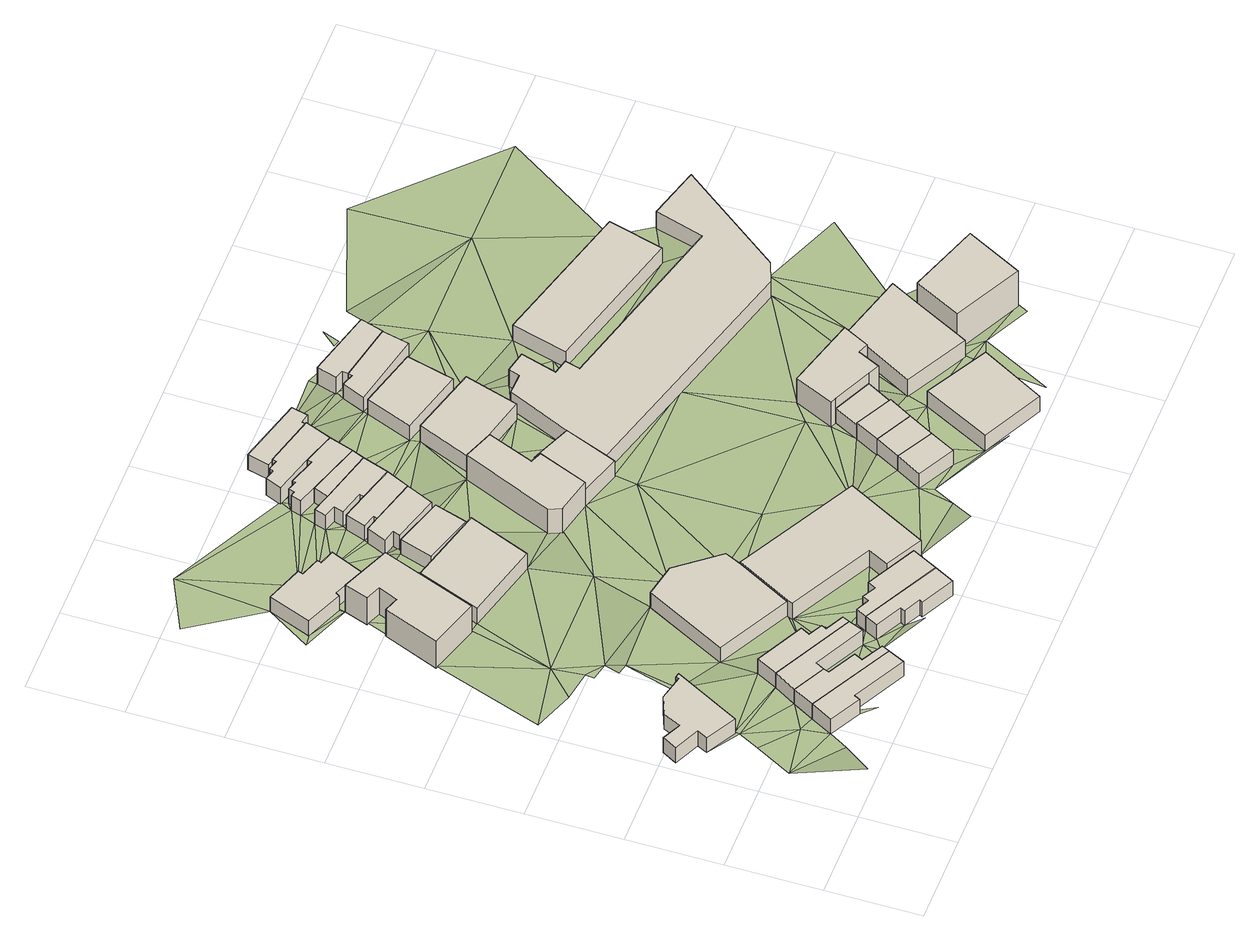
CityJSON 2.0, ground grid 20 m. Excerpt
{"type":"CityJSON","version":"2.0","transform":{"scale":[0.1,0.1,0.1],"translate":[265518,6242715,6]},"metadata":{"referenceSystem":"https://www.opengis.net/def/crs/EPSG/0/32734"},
"CityObjects":{
"building1":{"type":"Building","attributes":{"building":"yes","building:levels":1,"building_height":4.1,"roof_height":12.58,"ground_height":8.48,"plus_code":"4FRW3FC7+592"},"geometry":[{"type":"Solid","lod":"1","boundaries":[[[[0,1,2,3]],[[1,4,5,2]],[[4,6,7,5]],[[6,8,9,7]],[[8,10,11,9]],[[10,12,13,11]],[[12,14,15,13]],[[14,16,17,15]],[[16,18,19,17]],[[18,20,21,19]],[[20,0,3,21]],[[3,2,5,7,9,11,13,15,17,19,21]],[[20,18,16,14,12,10,8,6,4,1,0]]]]}]},
"building2":{"type":"Building","attributes":{"address":"13 Cecil Road Salt River Cape Town","building":"house","building:levels":1,"building_height":4.1,"roof_height":13.01,"ground_height":8.91,"plus_code":"4FRW3FC7+3C7"},"geometry":[{"type":"Solid","lod":"1","boundaries":[[[[22,23,24,25]],[[23,26,27,24]],[[26,28,29,27]],[[28,30,31,29]],[[30,32,33,31]],[[32,22,25,33]],[[25,24,27,29,31,33]],[[32,30,28,26,23,22]]]]}]},
"building3":{"type":"Building","attributes":{"address":"11 Cecil Road Salt River Cape Town","building":"house","building:levels":1,"building_height":4.1,"roof_height":13.01,"ground_height":8.91,"plus_code":"4FRW3FC7+3CG"},"geometry":[{"type":"Solid","lod":"1","boundaries":[[[[32,30,31,33]],[[30,34,35,31]],[[34,36,37,35]],[[36,38,39,37]],[[38,40,41,39]],[[40,42,43,41]],[[42,44,45,43]],[[44,32,33,45]],[[33,31,35,37,39,41,43,45]],[[44,42,40,38,36,34,30,32]]]]}]},
"building4":{"type":"Building","attributes":{"address":"9 Cecil Road Salt River Cape Town","building":"house","building:levels":1,"building_height":4.1,"roof_height":13.02,"ground_height":8.92,"plus_code":"4FRW3FC7+3CX"},"geometry":[{"type":"Solid","lod":"1","boundaries":[[[[44,42,43,45]],[[42,46,47,43]],[[46,48,49,47]],[[48,50,51,49]],[[50,52,53,51]],[[52,44,45,53]],[[45,43,47,49,51,53]],[[52,50,48,46,42,44]]]]}]},
"building5":{"type":"Building","attributes":{"address":"7 Cecil Road Salt River Cape Town","building":"house","building:levels":1,"building_height":4.1,"roof_height":13.02,"ground_height":8.92,"plus_code":"4FRW3FC7+4F2"},"geometry":[{"type":"Solid","lod":"1","boundaries":[[[[52,50,51,53]],[[50,54,55,51]],[[54,56,57,55]],[[56,58,59,57]],[[58,60,61,59]],[[60,62,63,61]],[[62,64,65,63]],[[64,52,53,65]],[[53,51,55,57,59,61,63,65]],[[64,62,60,58,56,54,50,52]]]]}]},
"building6":{"type":"Building","attributes":{"address":"Albert Road Salt River Cape Town","building":"retail","building:levels":2,"building_height":6.9,"roof_height":14.26,"ground_height":7.36,"plus_code":"4FRW3FC7+999"},"geometry":[{"type":"Solid","lod":"1","boundaries":[[[[66,67,68,69]],[[67,70,71,68]],[[70,72,73,71]],[[72,74,75,73]],[[74,76,77,75]],[[76,78,79,77]],[[78,80,81,79]],[[80,66,69,81]],[[69,68,71,73,75,77,79,81]],[[80,78,76,74,72,70,67,66]]]]}]},
"building7":{"type":"Building","attributes":{"address":"Albert Road Salt River Cape Town","building":"retail","building:levels":1,"building_height":4.1,"roof_height":12.65,"ground_height":8.55,"plus_code":"4FRW3FC7+5FH"},"geometry":[{"type":"Solid","lod":"1","boundaries":[[[[82,83,84,85]],[[83,86,87,84]],[[86,88,89,87]],[[88,90,91,89]],[[90,92,93,91]],[[92,82,85,93]],[[85,84,87,89,91,93]],[[92,90,88,86,83,82]]]]}]},
"building8":{"type":"Building","attributes":{"address":"18 Fenton Road Salt River Cape Town","building":"house","building:levels":1,"building_height":4.1,"roof_height":13.02,"ground_height":8.92,"plus_code":"4FRW3FC7+3G4"},"geometry":[{"type":"Solid","lod":"1","boundaries":[[[[94,95,96,97]],[[95,98,99,96]],[[98,100,101,99]],[[100,102,103,101]],[[102,104,105,103]],[[104,106,107,105]],[[106,108,109,107]],[[108,94,97,109]],[[97,96,99,101,103,105,107,109]],[[108,106,104,102,100,98,95,94]]]]}]},
"building9":{"type":"Building","attributes":{"address":"43 Portland Road Salt River Cape Town","building":"house","building:levels":1,"building_height":4.1,"roof_height":10.92,"ground_height":6.82,"plus_code":"4FRW3FC7+CCR"},"geometry":[{"type":"Solid","lod":"1","boundaries":[[[[110,111,112,113]],[[111,114,115,112]],[[114,116,117,115]],[[116,118,119,117]],[[118,120,121,119]],[[120,122,123,121]],[[122,124,125,123]],[[124,126,127,125]],[[126,128,129,127]],[[128,110,113,129]],[[113,112,115,117,119,121,123,125,127,129]],[[128,126,124,122,120,118,116,114,111,110]]]]}]},
"building10":{"type":"Building","attributes":{"address":"16 Fenton Road Salt River Cape Town","building":"house","building:levels":1,"building_height":4.1,"roof_height":13.02,"ground_height":8.92,"plus_code":"4FRW3FC7+3G9"},"geometry":[{"type":"Solid","lod":"1","boundaries":[[[[95,130,131,96]],[[130,132,133,131]],[[132,134,135,133]],[[134,136,137,135]],[[136,138,139,137]],[[138,140,141,139]],[[140,98,99,141]],[[98,95,96,99]],[[96,131,133,135,137,139,141,99]],[[98,140,138,136,134,132,130,95]]]]}]},
"building11":{"type":"Building","attributes":{"address":"517 Albert Road Salt River Cape Town","building":"retail","building:levels":1,"building_height":4.1,"roof_height":11.67,"ground_height":7.57,"plus_code":"4FRW3FC7+8FV"},"geometry":[{"type":"Solid","lod":"1","boundaries":[[[[142,143,144,145]],[[143,146,147,144]],[[146,148,149,147]],[[148,142,145,149]],[[145,144,147,149]],[[148,146,143,142]]]]}]},
"building12":{"type":"Building","attributes":{"address":"Albert Road Salt River Cape Town","building":"retail","building:levels":1,"building_height":4.1,"roof_height":13.1,"ground_height":9,"plus_code":"4FRW3FC7+4H4"},"geometry":[{"type":"Solid","lod":"1","boundaries":[[[[150,151,152,153]],[[151,154,155,152]],[[154,156,157,155]],[[156,158,159,157]],[[158,160,161,159]],[[160,162,163,161]],[[162,150,153,163]],[[153,152,155,157,159,161,163]],[[162,160,158,156,154,151,150]]]]}]},
"building13":{"type":"Building","attributes":{"address":"London Road Salt River Cape Town","building":"house","building:levels":1,"building_height":4.1,"roof_height":11.67,"ground_height":7.57,"plus_code":"4FRW3FC7+9FQ"},"geometry":[{"type":"Solid","lod":"1","boundaries":[[[[164,165,166,167]],[[165,168,169,166]],[[168,170,171,169]],[[170,164,167,171]],[[167,166,169,171]],[[170,168,165,164]]]]}]},
"building14":{"type":"Building","attributes":{"address":"London Road Salt River Cape Town","building":"house","building:levels":1,"building_height":4.1,"roof_height":11.07,"ground_height":6.97,"plus_code":"4FRW3FC7+CG2"},"geometry":[{"type":"Solid","lod":"1","boundaries":[[[[172,173,174,175]],[[173,176,177,174]],[[176,178,179,177]],[[178,180,181,179]],[[180,182,183,181]],[[182,184,185,183]],[[184,172,175,185]],[[175,174,177,179,181,183,185]],[[184,182,180,178,176,173,172]]]]}]},
"building15":{"type":"Building","attributes":{"address":"London Road Salt River Cape Town","building":"house","building:levels":1,"building_height":4.1,"roof_height":11.07,"ground_height":6.97,"plus_code":"4FRW3FC7+CGF"},"geometry":[{"type":"Solid","lod":"1","boundaries":[[[[172,186,187,175]],[[186,188,189,187]],[[188,190,191,189]],[[190,192,193,191]],[[192,194,195,193]],[[194,173,174,195]],[[173,172,175,174]],[[175,187,189,191,193,195,174]],[[173,194,192,190,188,186,172]]]]}]},
"building16":{"type":"Building","attributes":{"address":"London Road Salt River Cape Town","building":"house","building:levels":1,"building_height":4.1,"roof_height":11.07,"ground_height":6.97,"plus_code":"4FRW3FC7+CGV"},"geometry":[{"type":"Solid","lod":"1","boundaries":[[[[186,196,197,187]],[[196,198,199,197]],[[198,200,201,199]],[[200,202,203,201]],[[202,204,205,203]],[[204,206,207,205]],[[206,208,209,207]],[[208,188,189,209]],[[188,186,187,189]],[[187,197,199,201,203,205,207,209,189]],[[188,208,206,204,202,200,198,196,186]]]]}]},
"building17":{"type":"Building","attributes":{"address":"O Blowitz Bros. Buildings 45 London Road Salt River Cape Town","building":"retail","building:levels":2,"building_height":6.9,"roof_height":14.45,"ground_height":7.55,"plus_code":"4FRW3FC7+9H3"},"geometry":[{"type":"Solid","lod":"1","boundaries":[[[[210,211,212,213]],[[211,214,215,212]],[[214,216,217,215]],[[216,218,219,217]],[[218,220,221,219]],[[220,222,223,221]],[[222,210,213,223]],[[213,212,215,217,219,221,223]],[[222,220,218,216,214,211,210]]]]}]},
"building18":{"type":"Building","attributes":{"address":"London Road Salt River Cape Town","building":"house","building:levels":1,"building_height":4.1,"roof_height":11.07,"ground_height":6.97,"plus_code":"4FRW3FC7+FG4"},"geometry":[{"type":"Solid","lod":"1","boundaries":[[[[196,224,225,197]],[[224,226,227,225]],[[226,198,199,227]],[[198,196,197,199]],[[197,225,227,199]],[[198,226,224,196]]]]}]},
"building19":{"type":"Building","attributes":{"address":"London Road Salt River Cape Town","building":"house","building:levels":1,"building_height":4.1,"roof_height":11.07,"ground_height":6.97,"plus_code":"4FRW3FC7+FGG"},"geometry":[{"type":"Solid","lod":"1","boundaries":[[[[224,228,229,225]],[[228,230,231,229]],[[230,232,233,231]],[[232,234,235,233]],[[234,236,237,235]],[[236,238,239,237]],[[238,240,241,239]],[[240,242,243,241]],[[242,244,245,243]],[[244,226,227,245]],[[226,224,225,227]],[[225,229,231,233,235,237,239,241,243,245,227]],[[226,244,242,240,238,236,234,232,230,228,224]]]]}]},
"building20":{"type":"Building","attributes":{"address":"London Road Salt River Cape Town","building":"house","building:levels":1,"building_height":4.1,"roof_height":11.07,"ground_height":6.97,"plus_code":"4FRW3FC7+FGQ"},"geometry":[{"type":"Solid","lod":"1","boundaries":[[[[246,247,248,229]],[[247,249,250,248]],[[249,251,252,250]],[[251,253,254,252]],[[253,255,256,254]],[[255,257,258,256]],[[257,259,260,258]],[[259,261,231,260]],[[261,246,229,231]],[[229,248,250,252,254,256,258,260,231]],[[261,259,257,255,253,251,249,247,246]]]]}]},
"building21":{"type":"Building","attributes":{"address":"523 Albert Road Salt River Cape Town","building":"retail","building:levels":1,"building_height":4.1,"roof_height":12.17,"ground_height":8.07,"plus_code":"4FRW3FC7+8H5"},"geometry":[{"type":"Solid","lod":"1","boundaries":[[[[210,262,263,264]],[[262,265,266,263]],[[265,267,268,266]],[[267,269,270,268]],[[269,211,271,270]],[[211,210,264,271]],[[264,263,266,268,270,271]],[[211,269,267,265,262,210]]]]}]},
"building22":{"type":"Building","attributes":{"address":"7 Fenton Road Salt River Cape Town","building":"house","building:levels":1,"building_height":4.1,"roof_height":13.18,"ground_height":9.08,"plus_code":"4FRW3FC7+3MP"},"geometry":[{"type":"Solid","lod":"1","boundaries":[[[[272,273,274,275]],[[273,276,277,274]],[[276,278,279,277]],[[278,272,275,279]],[[275,274,277,279]],[[278,276,273,272]]]]}]},
"building23":{"type":"Building","attributes":{"address":"London Road Salt River Cape Town","building":"house","building:levels":1,"building_height":4.1,"roof_height":10.6,"ground_height":6.5,"plus_code":"4FRW3FC7+GH2"},"geometry":[{"type":"Solid","lod":"1","boundaries":[[[[247,280,281,282]],[[280,283,284,281]],[[283,285,286,284]],[[285,287,288,286]],[[287,289,290,288]],[[289,249,291,290]],[[249,247,282,291]],[[282,281,284,286,288,290,291]],[[249,289,287,285,283,280,247]]]]}]},
"building24":{"type":"Building","attributes":{"address":"5 Fenton Road Salt River Cape Town","building":"house","building:levels":1,"building_height":4.1,"roof_height":13.18,"ground_height":9.08,"plus_code":"4FRW3FC7+3PR"},"geometry":[{"type":"Solid","lod":"1","boundaries":[[[[292,272,275,293]],[[272,278,279,275]],[[278,294,295,279]],[[294,292,293,295]],[[293,275,279,295]],[[294,278,272,292]]]]}]},
"building25":{"type":"Building","attributes":{"address":"37 London Road Salt River Cape Town","building":"house","building:levels":1,"building_height":4.1,"roof_height":11.65,"ground_height":7.55,"plus_code":"4FRW3FC7+9JV"},"geometry":[{"type":"Solid","lod":"1","boundaries":[[[[296,297,298,299]],[[297,300,301,298]],[[300,302,303,301]],[[302,296,299,303]],[[299,298,301,303]],[[302,300,297,296]]]]}]},
"building26":{"type":"Building","attributes":{"address":"3 Fenton Road Salt River Cape Town","building":"house","building:levels":1,"building_height":4.1,"roof_height":13.18,"ground_height":9.08,"plus_code":"4FRW3FC7+4P7"},"geometry":[{"type":"Solid","lod":"1","boundaries":[[[[304,305,293,306]],[[305,307,295,293]],[[307,308,309,295]],[[308,304,306,309]],[[306,293,295,309]],[[308,307,305,304]]]]}]},
"building27":{"type":"Building","attributes":{"address":"1 Fenton Road Salt River Cape Town","building":"house","building:levels":1,"building_height":4.1,"roof_height":12.65,"ground_height":8.55,"plus_code":"4FRW3FC7+4PP"},"geometry":[{"type":"Solid","lod":"1","boundaries":[[[[310,304,311,312]],[[304,308,313,311]],[[308,314,315,313]],[[314,310,312,315]],[[312,311,313,315]],[[314,308,304,310]]]]}]},
"building28":{"type":"Building","attributes":{"address":"31 London Road Salt River Cape Town","building":"house","building:levels":1,"building_height":4.1,"roof_height":11.16,"ground_height":7.06,"plus_code":"4FRW3FC7+CJP"},"geometry":[{"type":"Solid","lod":"1","boundaries":[[[[316,317,318,319]],[[317,320,321,318]],[[320,322,323,321]],[[322,316,319,323]],[[319,318,321,323]],[[322,320,317,316]]]]}]},
"building29":{"type":"Building","attributes":{"building":"commercial","building:levels":1,"building_height":4.1,"roof_height":13.4,"ground_height":9.3,"plus_code":"4FRW3FC7+3Q3"},"geometry":[{"type":"Solid","lod":"1","boundaries":[[[[324,325,326,327]],[[325,328,329,326]],[[328,330,331,329]],[[330,324,327,331]],[[327,326,329,331]],[[330,328,325,324]]]]}]},
"building30":{"type":"Building","attributes":{"address":"472A Albert Road Salt River Cape Town","building":"retail","building:levels":2,"building_height":6.9,"roof_height":15.45,"ground_height":8.55,"plus_code":"4FRW3FC7+5Q6"},"geometry":[{"type":"Solid","lod":"1","boundaries":[[[[310,314,332,333]],[[314,334,335,332]],[[334,336,337,335]],[[336,338,339,337]],[[338,340,341,339]],[[340,342,343,341]],[[342,344,345,343]],[[344,310,333,345]],[[333,332,335,337,339,341,343,345]],[[344,342,340,338,336,334,314,310]]]]}]},
"building31":{"type":"Building","attributes":{"address":"London Road Salt River Cape Town","building":"house","building:levels":1,"building_height":4.1,"roof_height":11.16,"ground_height":7.06,"plus_code":"4FRW3FC7+FM6"},"geometry":[{"type":"Solid","lod":"1","boundaries":[[[[346,347,348,349]],[[347,350,351,348]],[[350,352,353,351]],[[352,354,355,353]],[[354,356,357,355]],[[356,346,349,357]],[[349,348,351,353,355,357]],[[356,354,352,350,347,346]]]]}]},
"building32":{"type":"Building","attributes":{"address":"London Road Salt River Cape Town","building":"house","building:levels":1,"building_height":4.1,"roof_height":11.35,"ground_height":7.25,"plus_code":"4FRW3FC7+FMM"},"geometry":[{"type":"Solid","lod":"1","boundaries":[[[[358,359,360,361]],[[359,362,363,360]],[[362,364,365,363]],[[364,366,367,365]],[[366,368,369,367]],[[368,358,361,369]],[[361,360,363,365,367,369]],[[368,366,364,362,359,358]]]]}]},
"building33":{"type":"Building","attributes":{"address":"474 Albert Road Salt River Cape Town","building":"retail","building:levels":1,"building_height":4.1,"roof_height":13.4,"ground_height":9.3,"plus_code":"4FRW3FC7+4RC"},"geometry":[{"type":"Solid","lod":"1","boundaries":[[[[370,371,372,373]],[[371,374,375,372]],[[374,376,377,375]],[[376,378,379,377]],[[378,380,381,379]],[[380,370,373,381]],[[373,372,375,377,379,381]],[[380,378,376,374,371,370]]]]}]},
"building34":{"type":"Building","attributes":{"address":"545 Albert Road Salt River Cape Town","building":"retail","building:levels":1,"building_height":4.1,"roof_height":12.18,"ground_height":8.08,"plus_code":"4FRW3FC7+8P3"},"geometry":[{"type":"Solid","lod":"1","boundaries":[[[[265,382,383,266]],[[382,384,385,383]],[[384,386,387,385]],[[386,388,389,387]],[[388,390,391,389]],[[390,392,393,391]],[[392,394,395,393]],[[394,396,397,395]],[[396,398,399,397]],[[398,400,401,399]],[[400,402,403,401]],[[402,404,405,403]],[[404,267,268,405]],[[267,265,266,268]],[[266,383,385,387,389,391,393,395,397,399,401,403,405,268]],[[267,404,402,400,398,396,394,392,390,388,386,384,382,265]]]]}]},
"building35":{"type":"Building","attributes":{"address":"484 Goldsmith Road Salt River Cape Town","building":"apartments","building:levels":3,"building_height":9.7,"roof_height":19,"ground_height":9.3,"plus_code":"4FRW3FC7+4V3"},"geometry":[{"type":"Solid","lod":"1","boundaries":[[[[371,370,406,407]],[[370,408,409,406]],[[408,410,411,409]],[[410,371,407,411]],[[407,406,409,411]],[[410,408,370,371]]]]}]},
"building36":{"type":"Building","attributes":{"address":"Salt River","building":"industrial","building:levels":1,"building_height":4.1,"roof_height":12,"ground_height":7.9,"plus_code":"4FRW3FC7+8QW"},"geometry":[{"type":"Solid","lod":"1","boundaries":[[[[412,413,414,415]],[[413,416,417,414]],[[416,418,419,417]],[[418,412,415,419]],[[415,414,417,419]],[[418,416,413,412]]]]}]},
"terrain1":{"type":"TINRelief","geometry":[{"type":"CompositeSurface","lod":"1","boundaries":[[[420,421,422]],[[422,421,22]],[[422,423,424]],[[422,22,423]],[[425,426,16]],[[424,423,425]],[[22,32,423]],[[423,44,425]],[[52,426,425]],[[423,32,44]],[[44,52,425]],[[427,26,23]],[[428,429,430]],[[64,20,426]],[[64,426,52]],[[428,431,429]],[[432,0,20]],[[430,433,428]],[[40,38,42]],[[92,20,64]],[[433,434,435]],[[46,42,38]],[[20,92,432]],[[433,435,428]],[[432,435,436]],[[38,36,34]],[[38,48,46]],[[92,64,62]],[[431,428,437]],[[30,438,34]],[[34,48,38]],[[439,34,438]],[[432,440,435]],[[48,34,439]],[[92,440,432]],[[437,428,148]],[[62,60,58]],[[439,100,48]],[[441,428,435]],[[442,92,62]],[[126,443,128]],[[128,443,66]],[[54,58,56]],[[48,100,98]],[[104,100,439]],[[48,98,50]],[[444,445,446]],[[447,62,58]],[[54,447,58]],[[54,50,140]],[[50,98,140]],[[104,439,448]],[[444,449,445]],[[128,66,110]],[[100,104,102]],[[447,442,62]],[[148,428,450]],[[54,140,136]],[[437,148,146]],[[440,441,435]],[[447,54,136]],[[66,111,110]],[[451,452,126]],[[136,140,138]],[[450,428,441]],[[114,111,66]],[[447,136,132]],[[437,146,453]],[[132,136,134]],[[126,124,451]],[[453,114,66]],[[454,447,132]],[[455,441,440]],[[124,122,120]],[[453,146,165]],[[120,118,116]],[[453,178,114]],[[454,132,456]],[[457,456,132]],[[116,114,178]],[[453,165,164]],[[165,146,458]],[[200,124,120]],[[453,164,178]],[[124,242,451]],[[120,116,202]],[[459,460,457]],[[460,456,457]],[[441,461,450]],[[116,178,176]],[[178,164,462]],[[455,463,441]],[[116,176,192]],[[180,178,462]],[[464,150,465]],[[190,116,192]],[[168,165,458]],[[202,200,120]],[[244,124,200]],[[190,202,116]],[[458,450,466]],[[450,461,466]],[[170,462,164]],[[467,455,464]],[[242,124,244]],[[192,176,173]],[[463,461,441]],[[194,192,173]],[[451,242,468]],[[202,190,206]],[[170,168,458]],[[469,462,170]],[[202,206,204]],[[150,470,465]],[[190,188,206]],[[467,463,455]],[[244,200,198]],[[467,464,465]],[[206,188,208]],[[471,472,460]],[[466,218,458]],[[244,198,226]],[[170,458,218]],[[242,240,238]],[[468,242,238]],[[472,273,460]],[[460,273,470]],[[469,170,218]],[[238,234,468]],[[238,236,234]],[[172,469,218]],[[230,468,234]],[[253,257,255]],[[473,463,467]],[[234,232,230]],[[472,474,273]],[[289,253,251]],[[289,251,249]],[[470,273,272]],[[214,211,269]],[[302,186,172]],[[172,218,302]],[[470,475,465]],[[474,276,273]],[[269,216,214]],[[218,216,476]],[[465,475,467]],[[292,470,272]],[[196,186,320]],[[218,476,302]],[[477,216,269]],[[478,196,320]],[[325,276,474]],[[292,304,470]],[[302,320,186]],[[269,267,477]],[[479,325,474]],[[476,216,480]],[[344,470,304]],[[481,473,467]],[[482,478,317]],[[325,278,276]],[[483,473,481]],[[475,470,344]],[[477,480,216]],[[482,484,485]],[[478,320,317]],[[267,480,477]],[[485,484,486]],[[482,354,484]],[[481,467,475]],[[354,482,317]],[[278,325,324]],[[302,322,320]],[[404,480,267]],[[310,344,304]],[[294,278,324]],[[487,484,488]],[[484,354,352]],[[342,475,344]],[[484,352,488]],[[294,324,489]],[[300,322,302]],[[300,480,404]],[[364,487,488]],[[490,354,317]],[[342,481,475]],[[324,491,489]],[[492,487,364]],[[352,347,488]],[[350,347,352]],[[300,404,493]],[[494,493,404]],[[489,334,314]],[[489,491,334]],[[347,495,488]],[[300,493,496]],[[483,481,497]],[[354,490,498]],[[491,324,499]],[[500,334,491]],[[498,490,322]],[[501,502,418]],[[364,503,492]],[[501,504,505]],[[506,322,300]],[[496,505,504]],[[500,507,334]],[[508,509,324]],[[496,416,300]],[[504,501,418]],[[324,509,499]],[[500,491,376]],[[322,506,498]],[[364,510,503]],[[497,481,342]],[[504,416,496]],[[508,511,512]],[[504,418,416]],[[416,506,300]],[[376,513,500]],[[503,510,514]],[[508,512,509]],[[506,515,498]],[[342,513,497]],[[509,512,499]],[[516,517,518]],[[519,499,512]],[[510,520,514]],[[515,520,510]],[[513,376,521]],[[418,502,522]],[[506,520,515]],[[519,512,523]],[[497,513,521]],[[374,521,376]],[[523,512,524]],[[525,506,416]],[[506,525,520]],[[502,526,522]],[[521,374,527]],[[521,527,497]],[[520,525,528]],[[374,371,529]],[[416,530,525]],[[531,527,374]],[[525,532,528]],[[526,533,522]],[[522,533,530]],[[534,525,530]],[[525,534,532]]]}]}
},
"vertices":[
[173,426,25],[171,419,25],[171,419,66],[173,426,66],[117,432,25],[117,432,66],[75,415,25],[75,415,66],[58,378,25],[58,378,66],[18,397,25],[18,397,66],[0,366,25],[0,366,66],[55,341,25],[55,341,66],[44,319,25],[44,319,66],[108,284,25],[108,284,66],[183,423,25],[183,423,66],
[162,112,29],[229,77,29],[229,77,70],[162,112,70],[235,89,29],[235,89,70],[348,30,29],[348,30,70],[365,65,29],[365,65,70],[188,158,29],[188,158,70],
[373,81,29],[373,81,70],[327,106,29],[327,106,70],[336,124,29],[336,124,70],[277,155,29],[277,155,70],[281,167,29],[281,167,70],[213,202,29],[213,202,70],
[291,185,29],[291,185,70],[399,129,29],[399,129,70],[412,161,29],[412,161,70],[241,249,29],[241,249,70],
[419,176,29],[419,176,70],[380,196,29],[380,196,70],[385,207,29],[385,207,70],[356,222,29],[356,222,70],[366,241,29],[366,241,70],[264,293,29],[264,293,70],
[177,1089,8],[159,1039,8],[159,1039,83],[177,1089,83],[190,1026,8],[190,1026,83],[174,985,8],[174,985,83],[143,996,8],[143,996,83],[96,879,8],[96,879,83],[204,845,8],[204,845,83],[281,1045,8],[281,1045,83],
[425,290,25],[488,406,25],[488,406,66],[425,290,66],[504,440,25],[504,440,66],[434,528,25],[434,528,66],[362,542,25],[362,542,66],[271,371,25],[271,371,66],
[574,10,29],[596,51,29],[596,51,70],[574,10,70],[434,136,29],[434,136,70],[420,109,29],[420,109,70],[477,80,29],[477,80,70],[472,71,29],[472,71,70],[507,53,29],[507,53,70],[503,46,29],[503,46,70],
[176,1101,8],[181,1109,8],[181,1109,49],[176,1101,49],[248,1081,8],[248,1081,49],[278,1150,8],[278,1150,49],[246,1161,8],[246,1161,49],[249,1170,8],[249,1170,49],[207,1185,8],[207,1185,49],[211,1195,8],[211,1195,49],[131,1224,8],[131,1224,49],[96,1134,8],[96,1134,49],
[624,105,29],[624,105,70],[518,160,29],[518,160,70],[509,143,29],[509,143,70],[481,158,29],[481,158,70],[474,144,29],[474,144,70],[446,158,29],[446,158,70],
[388,798,14],[441,928,14],[441,928,57],[388,798,57],[275,973,14],[275,973,57],[224,841,14],[224,841,57],
[488,406,26],[425,290,26],[425,290,71],[488,406,71],[419,278,26],[419,278,71],[596,185,26],[596,185,71],[573,142,26],[573,142,71],[652,100,26],[652,100,71],[743,270,26],[743,270,71],
[344,1036,16],[322,967,16],[322,967,57],[344,1036,57],[428,934,16],[428,934,57],[450,1003,16],[450,1003,57],
[484,1070,10],[386,1098,10],[386,1098,51],[484,1070,51],[356,1106,10],[356,1106,51],[338,1065,10],[338,1065,51],[364,1058,10],[364,1058,51],[358,1043,10],[358,1043,51],[459,1014,10],[459,1014,51],
[506,1118,10],[506,1118,51],[431,1140,10],[431,1140,51],[375,1156,10],[375,1156,51],[360,1114,10],[360,1114,51],[389,1106,10],[389,1106,51],
[525,1173,10],[525,1173,51],[409,1205,10],[409,1205,51],[369,1217,10],[369,1217,51],[362,1192,10],[362,1192,51],[387,1184,10],[387,1184,51],[381,1164,10],[381,1164,51],[434,1149,10],[434,1149,51],
[574,746,15],[616,850,15],[616,850,84],[574,746,84],[592,860,15],[592,860,84],[631,957,15],[631,957,84],[567,981,15],[567,981,84],[485,790,15],[485,790,84],[496,764,15],[496,764,84],
[536,1199,10],[536,1199,51],[421,1236,10],[421,1236,51],
[553,1250,10],[553,1250,51],[485,1272,10],[485,1272,51],[482,1262,10],[482,1262,51],[425,1281,10],[425,1281,51],[423,1274,10],[423,1274,51],[403,1281,10],[403,1281,51],[399,1268,10],[399,1268,51],[388,1271,10],[388,1271,51],[381,1249,10],[381,1249,51],
[553,1250,5],[575,1305,5],[575,1305,51],[464,1335,5],[464,1335,51],[462,1326,5],[462,1326,51],[441,1332,5],[441,1332,51],[436,1324,5],[436,1324,51],[414,1330,5],[414,1330,51],[400,1296,5],[400,1296,51],[485,1272,5],
[663,718,15],[663,718,62],[574,746,62],[671,737,15],[671,737,62],[708,829,15],[708,829,62],[622,865,15],[622,865,62],[616,850,62],
[842,213,31],[812,159,31],[812,159,72],[842,213,72],[890,118,31],[890,118,72],[918,171,31],[918,171,72],
[578,1314,5],[578,1314,46],[575,1305,46],[598,1310,5],[598,1310,46],[607,1345,5],[607,1345,46],[465,1384,5],[465,1384,46],[453,1338,5],[453,1338,46],[464,1335,46],
[870,264,31],[870,264,72],[947,224,31],[947,224,72],
[587,983,11],[746,943,11],[746,943,56],[587,983,56],[781,1056,11],[781,1056,56],[634,1097,11],[634,1097,56],
[897,314,26],[870,264,26],[897,314,72],[947,224,26],[975,273,26],[975,273,72],
[924,365,26],[897,314,66],[924,365,66],[975,273,66],[1005,327,26],[1005,327,66],
[797,1179,11],[668,1214,11],[668,1214,52],[797,1179,52],[630,1117,11],[630,1117,52],[771,1079,11],[771,1079,52],
[1016,214,31],[944,73,31],[944,73,74],[1016,214,74],[1073,8,31],[1073,8,74],[1147,142,31],[1147,142,74],
[1005,327,94],[924,365,94],[1029,316,26],[1029,316,94],[1051,362,26],[1051,362,94],[1074,354,26],[1074,354,94],[1102,409,26],[1102,409,94],[949,452,26],[949,452,94],[911,370,26],[911,370,94],
[843,1245,11],[718,1271,11],[718,1271,52],[843,1245,52],[717,1262,11],[717,1262,52],[691,1271,11],[691,1271,52],[671,1223,11],[671,1223,52],[830,1188,11],[830,1188,52],
[718,1271,6],[843,1245,6],[843,1245,53],[718,1271,53],[858,1293,6],[858,1293,53],[714,1331,6],[714,1331,53],[701,1289,6],[701,1289,53],[719,1283,6],[719,1283,53],
[1173,208,27],[1224,306,27],[1224,306,74],[1173,208,74],[1256,366,27],[1256,366,74],[1113,406,27],[1113,406,74],[1031,258,27],[1031,258,74],[1162,188,27],[1162,188,74],
[1195,589,15],[1195,589,62],[1241,606,15],[1241,606,62],[1406,822,15],[1406,822,62],[1294,853,15],[1294,853,62],[1263,750,15],[1263,750,62],[866,858,15],[866,858,62],[875,890,15],[875,890,62],[842,898,15],[842,898,62],[865,974,15],[865,974,62],[820,984,15],[820,984,62],[811,960,15],[811,960,62],[766,962,15],[766,962,62],
[1173,208,130],[1224,306,130],[1315,135,27],[1315,135,130],[1377,253,27],[1377,253,130],
[1211,812,17],[1243,929,17],[1243,929,60],[1211,812,60],[932,1015,17],[932,1015,60],[899,898,17],[899,898,60],
[96,15,34],[139,73,29],[41,153,29],[155,170,29],[83,230,29],[106,274,29],[108,284,29],[257,49,29],[155,670,20],[11,645,20],[97,614,20],[96,879,14],[205,537,25],[162,603,20],[160,585,20],[197,576,20],[183,543,25],[204,845,14],[377,53,29],[398,93,29],[362,542,26],[405,670,21],[425,290,29],[72,1131,8],[174,985,14],[159,1039,14],[143,996,14],[419,278,29],[499,39,34],[190,1026,14],[388,798,16],[155,1425,3],[37,1371,3],[281,1045,16],[596,185,30],[434,528,26],[573,142,30],[624,105,30],[441,928,16],[596,51,30],[652,100,30],[496,764,21],[358,1043,16],[574,746,21],[504,440,26],[656,420,26],[485,790,21],[656,670,21],[400,1296,10],[459,1014,16],[743,270,30],[772,42,35],[797,86,31],[663,718,21],[819,131,31],[907,420,26],[587,983,15],[656,925,16],[536,1199,11],[990,41,36],[746,943,15],[907,670,21],[553,1250,11],[671,737,21],[598,1310,6],[575,1305,6],[578,1314,6],[607,1345,6],[701,1289,11],[975,273,31],[797,1179,12],[1031,258,31],[717,1349,6],[820,984,17],[811,960,17],[719,1283,11],[865,974,17],[1195,589,23],[830,1188,12],[1162,188,33],[1074,354,27],[875,890,17],[866,858,17],[808,1312,7],[907,925,17],[842,898,17],[907,1175,12],[1051,362,27],[1147,142,33],[1157,170,33],[858,1293,12],[1131,15,37],[1210,163,33],[1102,409,27],[811,1321,7],[843,1245,12],[816,1333,7],[830,1328,7],[844,1364,7],[1173,208,33],[888,1290,12],[1157,420,27],[1211,812,19],[1315,135,36],[1304,113,36],[1157,1175,13],[1263,750,23],[1241,606,23],[908,1339,7],[1377,253,36],[1243,929,19],[1406,535,30],[1157,1425,7],[1294,853,19],[1408,1175,13]
]}
